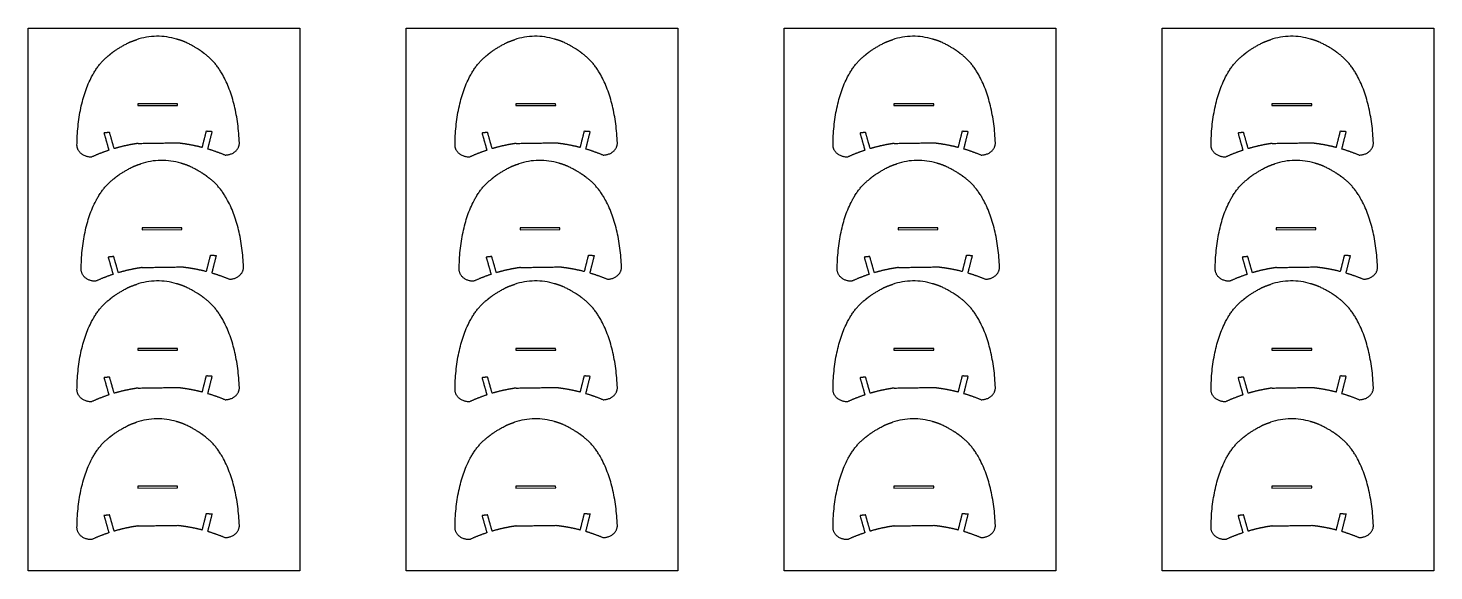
# Model space of a CAD drawing. Header units: metres. Extents: x 1979.8 to 2018, y 1971.1 to 1990.7.
# Drawn here: x 1999.46 to 2007.35, y 1987.33 to 1990.38 of the extents above; entities that cross this region are included whole.
import ezdxf

# ---------------------------------------------------------------- set-up
doc = ezdxf.new("R2010")
doc.units = ezdxf.units.M
doc.layers.add('ΦΥΛΛΑ ΓΙΑ CNC', color=1, linetype='Continuous')
doc.layers.add('ΦΥΛΛΑ ΚΟΝΤΡΑ ΠΛΑΚΕ', color=131, linetype='Continuous')

msp = doc.modelspace()

# ---------------------------------------------------------------- linework, layer by layer
at = {"layer": 'ΦΥΛΛΑ ΓΙΑ CNC'}
for points in [[(2000.1862, 1989.9571), (2000.0747, 1989.9571), (2000.0748, 1989.9469), (2000.2977, 1989.9476), (2000.2976, 1989.9575), (2000.1862, 1989.9575)], [(2002.3077, 1989.9571), (2002.1962, 1989.9571), (2002.1963, 1989.9469), (2002.4192, 1989.9476), (2002.4191, 1989.9575), (2002.3077, 1989.9575)], [(2004.4292, 1989.9571), (2004.3177, 1989.9571), (2004.3177, 1989.9469), (2004.5407, 1989.9476), (2004.5406, 1989.9575), (2004.4292, 1989.9575)], [(2006.5507, 1989.9571), (2006.4392, 1989.9571), (2006.4392, 1989.9469), (2006.6621, 1989.9476), (2006.6621, 1989.9575), (2006.5507, 1989.9575)], [(2000.2096, 1989.2598), (2000.0982, 1989.2598), (2000.0982, 1989.2496), (2000.3211, 1989.2503), (2000.3211, 1989.2601), (2000.2096, 1989.2601)], [(2002.3311, 1989.2598), (2002.2197, 1989.2598), (2002.2197, 1989.2496), (2002.4426, 1989.2503), (2002.4426, 1989.2601), (2002.3311, 1989.2601)], [(2004.4526, 1989.2598), (2004.3412, 1989.2598), (2004.3412, 1989.2496), (2004.5641, 1989.2503), (2004.5641, 1989.2601), (2004.4526, 1989.2601)], [(2006.5741, 1989.2598), (2006.4627, 1989.2598), (2006.4627, 1989.2496), (2006.6856, 1989.2503), (2006.6856, 1989.2601), (2006.5741, 1989.2601)], [(2000.1862, 1988.5826), (2000.0747, 1988.5826), (2000.0748, 1988.5724), (2000.2977, 1988.573), (2000.2976, 1988.5829), (2000.1862, 1988.5829)], [(2002.3077, 1988.5826), (2002.1962, 1988.5826), (2002.1963, 1988.5724), (2002.4192, 1988.573), (2002.4191, 1988.5829), (2002.3077, 1988.5829)], [(2004.4292, 1988.5826), (2004.3177, 1988.5826), (2004.3177, 1988.5724), (2004.5407, 1988.573), (2004.5406, 1988.5829), (2004.4292, 1988.5829)], [(2006.5507, 1988.5826), (2006.4392, 1988.5826), (2006.4392, 1988.5724), (2006.6621, 1988.573), (2006.6621, 1988.5829), (2006.5507, 1988.5829)], [(2000.1862, 1987.8078), (2000.0747, 1987.8078), (2000.0748, 1987.7976), (2000.2977, 1987.7983), (2000.2976, 1987.8082), (2000.1862, 1987.8082)], [(2002.3077, 1987.8078), (2002.1962, 1987.8078), (2002.1963, 1987.7976), (2002.4192, 1987.7983), (2002.4191, 1987.8082), (2002.3077, 1987.8082)], [(2004.4292, 1987.8078), (2004.3177, 1987.8078), (2004.3177, 1987.7976), (2004.5407, 1987.7983), (2004.5406, 1987.8082), (2004.4292, 1987.8082)], [(2006.5507, 1987.8078), (2006.4392, 1987.8078), (2006.4392, 1987.7976), (2006.6621, 1987.7983), (2006.6621, 1987.8082), (2006.5507, 1987.8082)]]:
    msp.add_lwpolyline(points, dxfattribs=at)
at = {"layer": 'ΦΥΛΛΑ ΓΙΑ CNC', "lineweight": -3}
for points, weights, knots in [([(1999.7327, 1989.7233), (1999.7364, 1990.0868), (1999.9051, 1990.224), (1999.9161, 1990.2329), (1999.9271, 1990.2419), (1999.9559, 1990.2653), (2000.0182, 1990.2984)], [1, 0.888324260259, 1, 1, 1, 0.970376548073, 0.948940508878], [3.3219173, 3.3219173, 3.3219173, 3.7990306, 3.7990306, 3.8560209, 3.8560209, 3.9482049, 3.9482049, 3.9482049]), ([(2000.644, 1989.7373), (2000.6292, 1990.1005), (2000.4564, 1990.2324), (2000.4451, 1990.241), (2000.4338, 1990.2496), (2000.4044, 1990.2721), (2000.341, 1990.3033)], [1, 0.888324260259, 1, 1, 1, 0.970376548073, 0.948940508878], [3.3219173, 3.3219173, 3.3219173, 3.7990306, 3.7990306, 3.8560209, 3.8560209, 3.9482049, 3.9482049, 3.9482049]), ([(2001.8542, 1989.7233), (2001.8579, 1990.0868), (2002.0266, 1990.224), (2002.0376, 1990.2329), (2002.0486, 1990.2419), (2002.0774, 1990.2653), (2002.1397, 1990.2984)], [1, 0.888324260259, 1, 1, 1, 0.970376548073, 0.948940508878], [3.3219173, 3.3219173, 3.3219173, 3.7990306, 3.7990306, 3.8560209, 3.8560209, 3.9482049, 3.9482049, 3.9482049]), ([(2002.7655, 1989.7373), (2002.7507, 1990.1005), (2002.5779, 1990.2324), (2002.5666, 1990.241), (2002.5553, 1990.2496), (2002.5259, 1990.2721), (2002.4625, 1990.3033)], [1, 0.888324260259, 1, 1, 1, 0.970376548073, 0.948940508878], [3.3219173, 3.3219173, 3.3219173, 3.7990306, 3.7990306, 3.8560209, 3.8560209, 3.9482049, 3.9482049, 3.9482049]), ([(2003.9757, 1989.7233), (2003.9793, 1990.0868), (2004.148, 1990.224), (2004.1591, 1990.2329), (2004.1701, 1990.2419), (2004.1989, 1990.2653), (2004.2612, 1990.2984)], [1, 0.888324260259, 1, 1, 1, 0.970376548073, 0.948940508878], [3.3219173, 3.3219173, 3.3219173, 3.7990306, 3.7990306, 3.8560209, 3.8560209, 3.9482049, 3.9482049, 3.9482049]), ([(2004.887, 1989.7373), (2004.8722, 1990.1005), (2004.6994, 1990.2324), (2004.6881, 1990.241), (2004.6768, 1990.2496), (2004.6474, 1990.2721), (2004.584, 1990.3033)], [1, 0.888324260259, 1, 1, 1, 0.970376548073, 0.948940508878], [3.3219173, 3.3219173, 3.3219173, 3.7990306, 3.7990306, 3.8560209, 3.8560209, 3.9482049, 3.9482049, 3.9482049]), ([(2006.0972, 1989.7233), (2006.1008, 1990.0868), (2006.2695, 1990.224), (2006.2806, 1990.2329), (2006.2916, 1990.2419), (2006.3203, 1990.2653), (2006.3827, 1990.2984)], [1, 0.888324260259, 1, 1, 1, 0.970376548073, 0.948940508878], [3.3219173, 3.3219173, 3.3219173, 3.7990306, 3.7990306, 3.8560209, 3.8560209, 3.9482049, 3.9482049, 3.9482049]), ([(2007.0085, 1989.7373), (2006.9937, 1990.1005), (2006.8209, 1990.2324), (2006.8096, 1990.241), (2006.7983, 1990.2496), (2006.7689, 1990.2721), (2006.7055, 1990.3033)], [1, 0.888324260259, 1, 1, 1, 0.970376548073, 0.948940508878], [3.3219173, 3.3219173, 3.3219173, 3.7990306, 3.7990306, 3.8560209, 3.8560209, 3.9482049, 3.9482049, 3.9482049]), ([(2000.0759, 1989.7344), (2000.0514, 1989.7309), (2000.0271, 1989.7261), (1999.9838, 1989.7176), (1999.9414, 1989.7051)], [1, 0.999659318534, 1, 0.997248724701, 0.99666160826], [2.7549118, 2.7549118, 2.7549118, 2.8346643, 2.8346643, 2.9768778, 2.9768778, 2.9768778]), ([(2000.3006, 1989.7378), (2000.3252, 1989.735), (2000.3496, 1989.731), (2000.3932, 1989.7238), (2000.4359, 1989.7126)], [1, 0.999659318534, 1, 0.997248724701, 0.99666160826], [2.7549118, 2.7549118, 2.7549118, 2.8346643, 2.8346643, 2.9768778, 2.9768778, 2.9768778]), ([(2002.1974, 1989.7344), (2002.1729, 1989.7309), (2002.1486, 1989.7261), (2002.1053, 1989.7176), (2002.0629, 1989.7051)], [1, 0.999659318534, 1, 0.997248724701, 0.99666160826], [2.7549118, 2.7549118, 2.7549118, 2.8346643, 2.8346643, 2.9768778, 2.9768778, 2.9768778]), ([(2002.4221, 1989.7378), (2002.4467, 1989.735), (2002.4711, 1989.731), (2002.5147, 1989.7238), (2002.5574, 1989.7126)], [1, 0.999659318534, 1, 0.997248724701, 0.99666160826], [2.7549118, 2.7549118, 2.7549118, 2.8346643, 2.8346643, 2.9768778, 2.9768778, 2.9768778]), ([(2004.3189, 1989.7344), (2004.2944, 1989.7309), (2004.2701, 1989.7261), (2004.2267, 1989.7176), (2004.1844, 1989.7051)], [1, 0.999659318534, 1, 0.997248724701, 0.99666160826], [2.7549118, 2.7549118, 2.7549118, 2.8346643, 2.8346643, 2.9768778, 2.9768778, 2.9768778]), ([(2004.5436, 1989.7378), (2004.5682, 1989.735), (2004.5926, 1989.731), (2004.6362, 1989.7238), (2004.6789, 1989.7126)], [1, 0.999659318534, 1, 0.997248724701, 0.99666160826], [2.7549118, 2.7549118, 2.7549118, 2.8346643, 2.8346643, 2.9768778, 2.9768778, 2.9768778]), ([(2006.4404, 1989.7344), (2006.4159, 1989.7309), (2006.3916, 1989.7261), (2006.3482, 1989.7176), (2006.3059, 1989.7051)], [1, 0.999659318534, 1, 0.997248724701, 0.99666160826], [2.7549118, 2.7549118, 2.7549118, 2.8346643, 2.8346643, 2.9768778, 2.9768778, 2.9768778]), ([(2006.6651, 1989.7378), (2006.6897, 1989.735), (2006.7141, 1989.731), (2006.7577, 1989.7238), (2006.8004, 1989.7126)], [1, 0.999659318534, 1, 0.997248724701, 0.99666160826], [2.7549118, 2.7549118, 2.7549118, 2.8346643, 2.8346643, 2.9768778, 2.9768778, 2.9768778]), ([(1999.7562, 1989.026), (1999.7598, 1989.3895), (1999.9285, 1989.5266), (1999.9395, 1989.5356), (1999.9506, 1989.5446), (1999.9793, 1989.5679), (2000.0417, 1989.601)], [1, 0.888324260259, 1, 1, 1, 0.970376548073, 0.948940508878], [3.3219173, 3.3219173, 3.3219173, 3.7990306, 3.7990306, 3.8560209, 3.8560209, 3.9482049, 3.9482049, 3.9482049]), ([(2000.6674, 1989.0399), (2000.6527, 1989.4031), (2000.4799, 1989.5351), (2000.4686, 1989.5437), (2000.4573, 1989.5523), (2000.4278, 1989.5748), (2000.3645, 1989.606)], [1, 0.888324260259, 1, 1, 1, 0.970376548073, 0.948940508878], [3.3219173, 3.3219173, 3.3219173, 3.7990306, 3.7990306, 3.8560209, 3.8560209, 3.9482049, 3.9482049, 3.9482049]), ([(2001.8776, 1989.026), (2001.8813, 1989.3895), (2002.05, 1989.5266), (2002.061, 1989.5356), (2002.0721, 1989.5446), (2002.1008, 1989.5679), (2002.1632, 1989.601)], [1, 0.888324260259, 1, 1, 1, 0.970376548073, 0.948940508878], [3.3219173, 3.3219173, 3.3219173, 3.7990306, 3.7990306, 3.8560209, 3.8560209, 3.9482049, 3.9482049, 3.9482049]), ([(2002.7889, 1989.0399), (2002.7742, 1989.4031), (2002.6014, 1989.5351), (2002.5901, 1989.5437), (2002.5788, 1989.5523), (2002.5493, 1989.5748), (2002.486, 1989.606)], [1, 0.888324260259, 1, 1, 1, 0.970376548073, 0.948940508878], [3.3219173, 3.3219173, 3.3219173, 3.7990306, 3.7990306, 3.8560209, 3.8560209, 3.9482049, 3.9482049, 3.9482049]), ([(2003.9991, 1989.026), (2004.0028, 1989.3895), (2004.1715, 1989.5266), (2004.1825, 1989.5356), (2004.1935, 1989.5446), (2004.2223, 1989.5679), (2004.2847, 1989.601)], [1, 0.888324260259, 1, 1, 1, 0.970376548073, 0.948940508878], [3.3219173, 3.3219173, 3.3219173, 3.7990306, 3.7990306, 3.8560209, 3.8560209, 3.9482049, 3.9482049, 3.9482049]), ([(2004.9104, 1989.0399), (2004.8957, 1989.4031), (2004.7229, 1989.5351), (2004.7116, 1989.5437), (2004.7003, 1989.5523), (2004.6708, 1989.5748), (2004.6075, 1989.606)], [1, 0.888324260259, 1, 1, 1, 0.970376548073, 0.948940508878], [3.3219173, 3.3219173, 3.3219173, 3.7990306, 3.7990306, 3.8560209, 3.8560209, 3.9482049, 3.9482049, 3.9482049]), ([(2006.1206, 1989.026), (2006.1243, 1989.3895), (2006.293, 1989.5266), (2006.304, 1989.5356), (2006.315, 1989.5446), (2006.3438, 1989.5679), (2006.4062, 1989.601)], [1, 0.888324260259, 1, 1, 1, 0.970376548073, 0.948940508878], [3.3219173, 3.3219173, 3.3219173, 3.7990306, 3.7990306, 3.8560209, 3.8560209, 3.9482049, 3.9482049, 3.9482049]), ([(2007.0319, 1989.0399), (2007.0172, 1989.4031), (2006.8443, 1989.5351), (2006.833, 1989.5437), (2006.8218, 1989.5523), (2006.7923, 1989.5748), (2006.729, 1989.606)], [1, 0.888324260259, 1, 1, 1, 0.970376548073, 0.948940508878], [3.3219173, 3.3219173, 3.3219173, 3.7990306, 3.7990306, 3.8560209, 3.8560209, 3.9482049, 3.9482049, 3.9482049]), ([(2000.0994, 1989.037), (2000.0749, 1989.0335), (2000.0506, 1989.0288), (2000.0072, 1989.0203), (1999.9648, 1989.0078)], [1, 0.999659318534, 1, 0.997248724701, 0.99666160826], [2.7549118, 2.7549118, 2.7549118, 2.8346643, 2.8346643, 2.9768778, 2.9768778, 2.9768778]), ([(2000.324, 1989.0405), (2000.3486, 1989.0377), (2000.3731, 1989.0337), (2000.4167, 1989.0265), (2000.4594, 1989.0153)], [1, 0.999659318534, 1, 0.997248724701, 0.99666160826], [2.7549118, 2.7549118, 2.7549118, 2.8346643, 2.8346643, 2.9768778, 2.9768778, 2.9768778]), ([(2002.2209, 1989.037), (2002.1963, 1989.0335), (2002.172, 1989.0288), (2002.1287, 1989.0203), (2002.0863, 1989.0078)], [1, 0.999659318534, 1, 0.997248724701, 0.99666160826], [2.7549118, 2.7549118, 2.7549118, 2.8346643, 2.8346643, 2.9768778, 2.9768778, 2.9768778]), ([(2002.4455, 1989.0405), (2002.4701, 1989.0377), (2002.4946, 1989.0337), (2002.5382, 1989.0265), (2002.5809, 1989.0153)], [1, 0.999659318534, 1, 0.997248724701, 0.99666160826], [2.7549118, 2.7549118, 2.7549118, 2.8346643, 2.8346643, 2.9768778, 2.9768778, 2.9768778]), ([(2004.3424, 1989.037), (2004.3178, 1989.0335), (2004.2935, 1989.0288), (2004.2502, 1989.0203), (2004.2078, 1989.0078)], [1, 0.999659318534, 1, 0.997248724701, 0.99666160826], [2.7549118, 2.7549118, 2.7549118, 2.8346643, 2.8346643, 2.9768778, 2.9768778, 2.9768778]), ([(2004.567, 1989.0405), (2004.5916, 1989.0377), (2004.6161, 1989.0337), (2004.6596, 1989.0265), (2004.7024, 1989.0153)], [1, 0.999659318534, 1, 0.997248724701, 0.99666160826], [2.7549118, 2.7549118, 2.7549118, 2.8346643, 2.8346643, 2.9768778, 2.9768778, 2.9768778]), ([(2006.4639, 1989.037), (2006.4393, 1989.0335), (2006.415, 1989.0288), (2006.3717, 1989.0203), (2006.3293, 1989.0078)], [1, 0.999659318534, 1, 0.997248724701, 0.99666160826], [2.7549118, 2.7549118, 2.7549118, 2.8346643, 2.8346643, 2.9768778, 2.9768778, 2.9768778]), ([(2006.6885, 1989.0405), (2006.7131, 1989.0377), (2006.7376, 1989.0337), (2006.7811, 1989.0265), (2006.8239, 1989.0153)], [1, 0.999659318534, 1, 0.997248724701, 0.99666160826], [2.7549118, 2.7549118, 2.7549118, 2.8346643, 2.8346643, 2.9768778, 2.9768778, 2.9768778]), ([(1999.7327, 1988.3488), (1999.7364, 1988.7123), (1999.9051, 1988.8494), (1999.9161, 1988.8584), (1999.9271, 1988.8673), (1999.9559, 1988.8907), (2000.0182, 1988.9238)], [1, 0.888324260259, 1, 1, 1, 0.970376548073, 0.948940508878], [3.3219173, 3.3219173, 3.3219173, 3.7990306, 3.7990306, 3.8560209, 3.8560209, 3.9482049, 3.9482049, 3.9482049]), ([(2000.644, 1988.3627), (2000.6292, 1988.7259), (2000.4564, 1988.8578), (2000.4451, 1988.8664), (2000.4338, 1988.8751), (2000.4044, 1988.8976), (2000.341, 1988.9287)], [1, 0.888324260259, 1, 1, 1, 0.970376548073, 0.948940508878], [3.3219173, 3.3219173, 3.3219173, 3.7990306, 3.7990306, 3.8560209, 3.8560209, 3.9482049, 3.9482049, 3.9482049]), ([(2001.8542, 1988.3488), (2001.8579, 1988.7123), (2002.0266, 1988.8494), (2002.0376, 1988.8584), (2002.0486, 1988.8673), (2002.0774, 1988.8907), (2002.1397, 1988.9238)], [1, 0.888324260259, 1, 1, 1, 0.970376548073, 0.948940508878], [3.3219173, 3.3219173, 3.3219173, 3.7990306, 3.7990306, 3.8560209, 3.8560209, 3.9482049, 3.9482049, 3.9482049]), ([(2002.7655, 1988.3627), (2002.7507, 1988.7259), (2002.5779, 1988.8578), (2002.5666, 1988.8664), (2002.5553, 1988.8751), (2002.5259, 1988.8976), (2002.4625, 1988.9287)], [1, 0.888324260259, 1, 1, 1, 0.970376548073, 0.948940508878], [3.3219173, 3.3219173, 3.3219173, 3.7990306, 3.7990306, 3.8560209, 3.8560209, 3.9482049, 3.9482049, 3.9482049]), ([(2003.9757, 1988.3488), (2003.9793, 1988.7123), (2004.148, 1988.8494), (2004.1591, 1988.8584), (2004.1701, 1988.8673), (2004.1989, 1988.8907), (2004.2612, 1988.9238)], [1, 0.888324260259, 1, 1, 1, 0.970376548073, 0.948940508878], [3.3219173, 3.3219173, 3.3219173, 3.7990306, 3.7990306, 3.8560209, 3.8560209, 3.9482049, 3.9482049, 3.9482049]), ([(2004.887, 1988.3627), (2004.8722, 1988.7259), (2004.6994, 1988.8578), (2004.6881, 1988.8664), (2004.6768, 1988.8751), (2004.6474, 1988.8976), (2004.584, 1988.9287)], [1, 0.888324260259, 1, 1, 1, 0.970376548073, 0.948940508878], [3.3219173, 3.3219173, 3.3219173, 3.7990306, 3.7990306, 3.8560209, 3.8560209, 3.9482049, 3.9482049, 3.9482049]), ([(2006.0972, 1988.3488), (2006.1008, 1988.7123), (2006.2695, 1988.8494), (2006.2806, 1988.8584), (2006.2916, 1988.8673), (2006.3203, 1988.8907), (2006.3827, 1988.9238)], [1, 0.888324260259, 1, 1, 1, 0.970376548073, 0.948940508878], [3.3219173, 3.3219173, 3.3219173, 3.7990306, 3.7990306, 3.8560209, 3.8560209, 3.9482049, 3.9482049, 3.9482049]), ([(2007.0085, 1988.3627), (2006.9937, 1988.7259), (2006.8209, 1988.8578), (2006.8096, 1988.8664), (2006.7983, 1988.8751), (2006.7689, 1988.8976), (2006.7055, 1988.9287)], [1, 0.888324260259, 1, 1, 1, 0.970376548073, 0.948940508878], [3.3219173, 3.3219173, 3.3219173, 3.7990306, 3.7990306, 3.8560209, 3.8560209, 3.9482049, 3.9482049, 3.9482049]), ([(2000.0759, 1988.3598), (2000.0514, 1988.3563), (2000.0271, 1988.3515), (1999.9838, 1988.343), (1999.9414, 1988.3305)], [1, 0.999659318534, 1, 0.997248724701, 0.99666160826], [2.7549118, 2.7549118, 2.7549118, 2.8346643, 2.8346643, 2.9768778, 2.9768778, 2.9768778]), ([(2000.3006, 1988.3632), (2000.3252, 1988.3605), (2000.3496, 1988.3565), (2000.3932, 1988.3493), (2000.4359, 1988.3381)], [1, 0.999659318534, 1, 0.997248724701, 0.99666160826], [2.7549118, 2.7549118, 2.7549118, 2.8346643, 2.8346643, 2.9768778, 2.9768778, 2.9768778]), ([(2002.1974, 1988.3598), (2002.1729, 1988.3563), (2002.1486, 1988.3515), (2002.1053, 1988.343), (2002.0629, 1988.3305)], [1, 0.999659318534, 1, 0.997248724701, 0.99666160826], [2.7549118, 2.7549118, 2.7549118, 2.8346643, 2.8346643, 2.9768778, 2.9768778, 2.9768778]), ([(2002.4221, 1988.3632), (2002.4467, 1988.3605), (2002.4711, 1988.3565), (2002.5147, 1988.3493), (2002.5574, 1988.3381)], [1, 0.999659318534, 1, 0.997248724701, 0.99666160826], [2.7549118, 2.7549118, 2.7549118, 2.8346643, 2.8346643, 2.9768778, 2.9768778, 2.9768778]), ([(2004.3189, 1988.3598), (2004.2944, 1988.3563), (2004.2701, 1988.3515), (2004.2267, 1988.343), (2004.1844, 1988.3305)], [1, 0.999659318534, 1, 0.997248724701, 0.99666160826], [2.7549118, 2.7549118, 2.7549118, 2.8346643, 2.8346643, 2.9768778, 2.9768778, 2.9768778]), ([(2004.5436, 1988.3632), (2004.5682, 1988.3605), (2004.5926, 1988.3565), (2004.6362, 1988.3493), (2004.6789, 1988.3381)], [1, 0.999659318534, 1, 0.997248724701, 0.99666160826], [2.7549118, 2.7549118, 2.7549118, 2.8346643, 2.8346643, 2.9768778, 2.9768778, 2.9768778]), ([(2006.4404, 1988.3598), (2006.4159, 1988.3563), (2006.3916, 1988.3515), (2006.3482, 1988.343), (2006.3059, 1988.3305)], [1, 0.999659318534, 1, 0.997248724701, 0.99666160826], [2.7549118, 2.7549118, 2.7549118, 2.8346643, 2.8346643, 2.9768778, 2.9768778, 2.9768778]), ([(2006.6651, 1988.3632), (2006.6897, 1988.3605), (2006.7141, 1988.3565), (2006.7577, 1988.3493), (2006.8004, 1988.3381)], [1, 0.999659318534, 1, 0.997248724701, 0.99666160826], [2.7549118, 2.7549118, 2.7549118, 2.8346643, 2.8346643, 2.9768778, 2.9768778, 2.9768778]), ([(1999.7327, 1987.574), (1999.7364, 1987.9375), (1999.9051, 1988.0747), (1999.9161, 1988.0836), (1999.9271, 1988.0926), (1999.9559, 1988.116), (2000.0182, 1988.1491)], [1, 0.888324260259, 1, 1, 1, 0.970376548073, 0.948940508878], [3.3219173, 3.3219173, 3.3219173, 3.7990306, 3.7990306, 3.8560209, 3.8560209, 3.9482049, 3.9482049, 3.9482049]), ([(2000.644, 1987.588), (2000.6292, 1987.9512), (2000.4564, 1988.0831), (2000.4451, 1988.0917), (2000.4338, 1988.1003), (2000.4044, 1988.1228), (2000.341, 1988.154)], [1, 0.888324260259, 1, 1, 1, 0.970376548073, 0.948940508878], [3.3219173, 3.3219173, 3.3219173, 3.7990306, 3.7990306, 3.8560209, 3.8560209, 3.9482049, 3.9482049, 3.9482049]), ([(2001.8542, 1987.574), (2001.8579, 1987.9375), (2002.0266, 1988.0747), (2002.0376, 1988.0836), (2002.0486, 1988.0926), (2002.0774, 1988.116), (2002.1397, 1988.1491)], [1, 0.888324260259, 1, 1, 1, 0.970376548073, 0.948940508878], [3.3219173, 3.3219173, 3.3219173, 3.7990306, 3.7990306, 3.8560209, 3.8560209, 3.9482049, 3.9482049, 3.9482049]), ([(2002.7655, 1987.588), (2002.7507, 1987.9512), (2002.5779, 1988.0831), (2002.5666, 1988.0917), (2002.5553, 1988.1003), (2002.5259, 1988.1228), (2002.4625, 1988.154)], [1, 0.888324260259, 1, 1, 1, 0.970376548073, 0.948940508878], [3.3219173, 3.3219173, 3.3219173, 3.7990306, 3.7990306, 3.8560209, 3.8560209, 3.9482049, 3.9482049, 3.9482049]), ([(2003.9757, 1987.574), (2003.9793, 1987.9375), (2004.148, 1988.0747), (2004.1591, 1988.0836), (2004.1701, 1988.0926), (2004.1989, 1988.116), (2004.2612, 1988.1491)], [1, 0.888324260259, 1, 1, 1, 0.970376548073, 0.948940508878], [3.3219173, 3.3219173, 3.3219173, 3.7990306, 3.7990306, 3.8560209, 3.8560209, 3.9482049, 3.9482049, 3.9482049]), ([(2004.887, 1987.588), (2004.8722, 1987.9512), (2004.6994, 1988.0831), (2004.6881, 1988.0917), (2004.6768, 1988.1003), (2004.6474, 1988.1228), (2004.584, 1988.154)], [1, 0.888324260259, 1, 1, 1, 0.970376548073, 0.948940508878], [3.3219173, 3.3219173, 3.3219173, 3.7990306, 3.7990306, 3.8560209, 3.8560209, 3.9482049, 3.9482049, 3.9482049]), ([(2006.0972, 1987.574), (2006.1008, 1987.9375), (2006.2695, 1988.0747), (2006.2806, 1988.0836), (2006.2916, 1988.0926), (2006.3203, 1988.116), (2006.3827, 1988.1491)], [1, 0.888324260259, 1, 1, 1, 0.970376548073, 0.948940508878], [3.3219173, 3.3219173, 3.3219173, 3.7990306, 3.7990306, 3.8560209, 3.8560209, 3.9482049, 3.9482049, 3.9482049]), ([(2007.0085, 1987.588), (2006.9937, 1987.9512), (2006.8209, 1988.0831), (2006.8096, 1988.0917), (2006.7983, 1988.1003), (2006.7689, 1988.1228), (2006.7055, 1988.154)], [1, 0.888324260259, 1, 1, 1, 0.970376548073, 0.948940508878], [3.3219173, 3.3219173, 3.3219173, 3.7990306, 3.7990306, 3.8560209, 3.8560209, 3.9482049, 3.9482049, 3.9482049]), ([(2000.0759, 1987.5851), (2000.0514, 1987.5816), (2000.0271, 1987.5768), (1999.9838, 1987.5683), (1999.9414, 1987.5558)], [1, 0.999659318534, 1, 0.997248724701, 0.99666160826], [2.7549118, 2.7549118, 2.7549118, 2.8346643, 2.8346643, 2.9768778, 2.9768778, 2.9768778]), ([(2000.3006, 1987.5885), (2000.3252, 1987.5857), (2000.3496, 1987.5817), (2000.3932, 1987.5745), (2000.4359, 1987.5633)], [1, 0.999659318534, 1, 0.997248724701, 0.99666160826], [2.7549118, 2.7549118, 2.7549118, 2.8346643, 2.8346643, 2.9768778, 2.9768778, 2.9768778]), ([(2002.1974, 1987.5851), (2002.1729, 1987.5816), (2002.1486, 1987.5768), (2002.1053, 1987.5683), (2002.0629, 1987.5558)], [1, 0.999659318534, 1, 0.997248724701, 0.99666160826], [2.7549118, 2.7549118, 2.7549118, 2.8346643, 2.8346643, 2.9768778, 2.9768778, 2.9768778]), ([(2002.4221, 1987.5885), (2002.4467, 1987.5857), (2002.4711, 1987.5817), (2002.5147, 1987.5745), (2002.5574, 1987.5633)], [1, 0.999659318534, 1, 0.997248724701, 0.99666160826], [2.7549118, 2.7549118, 2.7549118, 2.8346643, 2.8346643, 2.9768778, 2.9768778, 2.9768778]), ([(2004.3189, 1987.5851), (2004.2944, 1987.5816), (2004.2701, 1987.5768), (2004.2267, 1987.5683), (2004.1844, 1987.5558)], [1, 0.999659318534, 1, 0.997248724701, 0.99666160826], [2.7549118, 2.7549118, 2.7549118, 2.8346643, 2.8346643, 2.9768778, 2.9768778, 2.9768778]), ([(2004.5436, 1987.5885), (2004.5682, 1987.5857), (2004.5926, 1987.5817), (2004.6362, 1987.5745), (2004.6789, 1987.5633)], [1, 0.999659318534, 1, 0.997248724701, 0.99666160826], [2.7549118, 2.7549118, 2.7549118, 2.8346643, 2.8346643, 2.9768778, 2.9768778, 2.9768778]), ([(2006.4404, 1987.5851), (2006.4159, 1987.5816), (2006.3916, 1987.5768), (2006.3482, 1987.5683), (2006.3059, 1987.5558)], [1, 0.999659318534, 1, 0.997248724701, 0.99666160826], [2.7549118, 2.7549118, 2.7549118, 2.8346643, 2.8346643, 2.9768778, 2.9768778, 2.9768778]), ([(2006.6651, 1987.5885), (2006.6897, 1987.5857), (2006.7141, 1987.5817), (2006.7577, 1987.5745), (2006.8004, 1987.5633)], [1, 0.999659318534, 1, 0.997248724701, 0.99666160826], [2.7549118, 2.7549118, 2.7549118, 2.8346643, 2.8346643, 2.9768778, 2.9768778, 2.9768778])]:
    msp.add_rational_spline(points, weights, degree=2, knots=knots, dxfattribs=at)
for points, weights in [([(2000.0182, 1990.2984), (2000.042, 1990.3092), (2000.0669, 1990.317)], [0.931709150307, 0.919797461204, 0.911534052656]), ([(2000.341, 1990.3033), (2000.317, 1990.3134), (2000.2918, 1990.3204)], [0.931709150307, 0.919797461204, 0.911534052656]), ([(2002.1397, 1990.2984), (2002.1635, 1990.3092), (2002.1884, 1990.317)], [0.931709150307, 0.919797461204, 0.911534052656]), ([(2002.4625, 1990.3033), (2002.4385, 1990.3134), (2002.4133, 1990.3204)], [0.931709150307, 0.919797461204, 0.911534052656]), ([(2004.2612, 1990.2984), (2004.285, 1990.3092), (2004.3099, 1990.317)], [0.931709150307, 0.919797461204, 0.911534052656]), ([(2004.584, 1990.3033), (2004.5599, 1990.3134), (2004.5348, 1990.3204)], [0.931709150307, 0.919797461204, 0.911534052656]), ([(2006.3827, 1990.2984), (2006.4065, 1990.3092), (2006.4314, 1990.317)], [0.931709150307, 0.919797461204, 0.911534052656]), ([(2006.7055, 1990.3033), (2006.6814, 1990.3134), (2006.6563, 1990.3204)], [0.931709150307, 0.919797461204, 0.911534052656]), ([(2000.0759, 1989.7344), (2000.189, 1989.7361), (2000.3006, 1989.7378)], [0.999923417659, 0.942555254016, 1]), ([(2000.5648, 1989.6688), (2000.645, 1989.67), (2000.644, 1989.7373)], [1, 0.707106781187, 1]), ([(2002.1974, 1989.7344), (2002.3105, 1989.7361), (2002.4221, 1989.7378)], [0.999923417659, 0.942555254016, 1]), ([(2002.6863, 1989.6688), (2002.7665, 1989.67), (2002.7655, 1989.7373)], [1, 0.707106781187, 1]), ([(2004.3189, 1989.7344), (2004.432, 1989.7361), (2004.5436, 1989.7378)], [0.999923417659, 0.942555254016, 1]), ([(2004.8078, 1989.6688), (2004.888, 1989.67), (2004.887, 1989.7373)], [1, 0.707106781187, 1]), ([(2006.4404, 1989.7344), (2006.5535, 1989.7361), (2006.6651, 1989.7378)], [0.999923417659, 0.942555254016, 1]), ([(2006.9293, 1989.6688), (2007.0095, 1989.67), (2007.0085, 1989.7373)], [1, 0.707106781187, 1]), ([(1999.8139, 1989.6573), (1999.7338, 1989.6561), (1999.7327, 1989.7233)], [1, 0.707106781187, 1]), ([(1999.9117, 1989.6958), (1999.8618, 1989.6793), (1999.8139, 1989.6573)], [0.99651626955, 0.996723144745, 1]), ([(2000.4659, 1989.7043), (2000.5163, 1989.6893), (2000.5648, 1989.6688)], [0.99651626955, 0.996723144745, 1]), ([(2001.9354, 1989.6573), (2001.8552, 1989.6561), (2001.8542, 1989.7233)], [1, 0.707106781187, 1]), ([(2002.0332, 1989.6958), (2001.9833, 1989.6793), (2001.9354, 1989.6573)], [0.99651626955, 0.996723144745, 1]), ([(2002.5874, 1989.7043), (2002.6378, 1989.6893), (2002.6863, 1989.6688)], [0.99651626955, 0.996723144745, 1]), ([(2004.0569, 1989.6573), (2003.9767, 1989.6561), (2003.9757, 1989.7233)], [1, 0.707106781187, 1]), ([(2004.1547, 1989.6958), (2004.1048, 1989.6793), (2004.0569, 1989.6573)], [0.99651626955, 0.996723144745, 1]), ([(2004.7089, 1989.7043), (2004.7593, 1989.6893), (2004.8078, 1989.6688)], [0.99651626955, 0.996723144745, 1]), ([(2006.1784, 1989.6573), (2006.0982, 1989.6561), (2006.0972, 1989.7233)], [1, 0.707106781187, 1]), ([(2006.2762, 1989.6958), (2006.2263, 1989.6793), (2006.1784, 1989.6573)], [0.99651626955, 0.996723144745, 1]), ([(2006.8303, 1989.7043), (2006.8808, 1989.6893), (2006.9293, 1989.6688)], [0.99651626955, 0.996723144745, 1]), ([(2000.0417, 1989.601), (2000.0654, 1989.6118), (2000.0903, 1989.6196)], [0.931709150307, 0.919797461204, 0.911534052656]), ([(2000.3645, 1989.606), (2000.3404, 1989.616), (2000.3153, 1989.6231)], [0.931709150307, 0.919797461204, 0.911534052656]), ([(2002.1632, 1989.601), (2002.1869, 1989.6118), (2002.2118, 1989.6196)], [0.931709150307, 0.919797461204, 0.911534052656]), ([(2002.486, 1989.606), (2002.4619, 1989.616), (2002.4368, 1989.6231)], [0.931709150307, 0.919797461204, 0.911534052656]), ([(2004.2847, 1989.601), (2004.3084, 1989.6118), (2004.3333, 1989.6196)], [0.931709150307, 0.919797461204, 0.911534052656]), ([(2004.6075, 1989.606), (2004.5834, 1989.616), (2004.5583, 1989.6231)], [0.931709150307, 0.919797461204, 0.911534052656]), ([(2006.4062, 1989.601), (2006.4299, 1989.6118), (2006.4548, 1989.6196)], [0.931709150307, 0.919797461204, 0.911534052656]), ([(2006.729, 1989.606), (2006.7049, 1989.616), (2006.6798, 1989.6231)], [0.931709150307, 0.919797461204, 0.911534052656]), ([(1999.8374, 1988.96), (1999.7572, 1988.9587), (1999.7562, 1989.026)], [1, 0.707106781187, 1]), ([(2000.0994, 1989.037), (2000.2124, 1989.0388), (2000.324, 1989.0405)], [0.999923417659, 0.942555254016, 1]), ([(2000.5882, 1988.9714), (2000.6684, 1988.9726), (2000.6674, 1989.0399)], [1, 0.707106781187, 1]), ([(2001.9589, 1988.96), (2001.8787, 1988.9587), (2001.8776, 1989.026)], [1, 0.707106781187, 1]), ([(2002.2209, 1989.037), (2002.3339, 1989.0388), (2002.4455, 1989.0405)], [0.999923417659, 0.942555254016, 1]), ([(2002.7097, 1988.9714), (2002.7899, 1988.9726), (2002.7889, 1989.0399)], [1, 0.707106781187, 1]), ([(2004.0804, 1988.96), (2004.0002, 1988.9587), (2003.9991, 1989.026)], [1, 0.707106781187, 1]), ([(2004.3424, 1989.037), (2004.4554, 1989.0388), (2004.567, 1989.0405)], [0.999923417659, 0.942555254016, 1]), ([(2004.8312, 1988.9714), (2004.9114, 1988.9726), (2004.9104, 1989.0399)], [1, 0.707106781187, 1]), ([(2006.2019, 1988.96), (2006.1217, 1988.9587), (2006.1206, 1989.026)], [1, 0.707106781187, 1]), ([(2006.4639, 1989.037), (2006.5769, 1989.0388), (2006.6885, 1989.0405)], [0.999923417659, 0.942555254016, 1]), ([(2006.9527, 1988.9714), (2007.0329, 1988.9726), (2007.0319, 1989.0399)], [1, 0.707106781187, 1]), ([(1999.9352, 1988.9985), (1999.8852, 1988.9819), (1999.8374, 1988.96)], [0.99651626955, 0.996723144745, 1]), ([(2000.0182, 1988.9238), (2000.042, 1988.9346), (2000.0669, 1988.9424)], [0.931709150307, 0.919797461204, 0.911534052656]), ([(2000.341, 1988.9287), (2000.317, 1988.9388), (2000.2918, 1988.9458)], [0.931709150307, 0.919797461204, 0.911534052656]), ([(2000.4893, 1989.0069), (2000.5398, 1988.9919), (2000.5882, 1988.9714)], [0.99651626955, 0.996723144745, 1]), ([(2002.0567, 1988.9985), (2002.0067, 1988.9819), (2001.9589, 1988.96)], [0.99651626955, 0.996723144745, 1]), ([(2002.1397, 1988.9238), (2002.1635, 1988.9346), (2002.1884, 1988.9424)], [0.931709150307, 0.919797461204, 0.911534052656]), ([(2002.4625, 1988.9287), (2002.4385, 1988.9388), (2002.4133, 1988.9458)], [0.931709150307, 0.919797461204, 0.911534052656]), ([(2002.6108, 1989.0069), (2002.6613, 1988.9919), (2002.7097, 1988.9714)], [0.99651626955, 0.996723144745, 1]), ([(2004.1782, 1988.9985), (2004.1282, 1988.9819), (2004.0804, 1988.96)], [0.99651626955, 0.996723144745, 1]), ([(2004.2612, 1988.9238), (2004.285, 1988.9346), (2004.3099, 1988.9424)], [0.931709150307, 0.919797461204, 0.911534052656]), ([(2004.584, 1988.9287), (2004.5599, 1988.9388), (2004.5348, 1988.9458)], [0.931709150307, 0.919797461204, 0.911534052656]), ([(2004.7323, 1989.0069), (2004.7827, 1988.9919), (2004.8312, 1988.9714)], [0.99651626955, 0.996723144745, 1]), ([(2006.2997, 1988.9985), (2006.2497, 1988.9819), (2006.2019, 1988.96)], [0.99651626955, 0.996723144745, 1]), ([(2006.3827, 1988.9238), (2006.4065, 1988.9346), (2006.4314, 1988.9424)], [0.931709150307, 0.919797461204, 0.911534052656]), ([(2006.7055, 1988.9287), (2006.6814, 1988.9388), (2006.6563, 1988.9458)], [0.931709150307, 0.919797461204, 0.911534052656]), ([(2006.8538, 1989.0069), (2006.9042, 1988.9919), (2006.9527, 1988.9714)], [0.99651626955, 0.996723144745, 1]), ([(1999.8139, 1988.2827), (1999.7338, 1988.2815), (1999.7327, 1988.3488)], [1, 0.707106781187, 1]), ([(1999.9117, 1988.3212), (1999.8618, 1988.3047), (1999.8139, 1988.2827)], [0.99651626955, 0.996723144745, 1]), ([(2000.0759, 1988.3598), (2000.189, 1988.3615), (2000.3006, 1988.3632)], [0.999923417659, 0.942555254016, 1]), ([(2000.4659, 1988.3297), (2000.5163, 1988.3147), (2000.5648, 1988.2942)], [0.99651626955, 0.996723144745, 1]), ([(2000.5648, 1988.2942), (2000.645, 1988.2954), (2000.644, 1988.3627)], [1, 0.707106781187, 1]), ([(2001.9354, 1988.2827), (2001.8552, 1988.2815), (2001.8542, 1988.3488)], [1, 0.707106781187, 1]), ([(2002.0332, 1988.3212), (2001.9833, 1988.3047), (2001.9354, 1988.2827)], [0.99651626955, 0.996723144745, 1]), ([(2002.1974, 1988.3598), (2002.3105, 1988.3615), (2002.4221, 1988.3632)], [0.999923417659, 0.942555254016, 1]), ([(2002.5874, 1988.3297), (2002.6378, 1988.3147), (2002.6863, 1988.2942)], [0.99651626955, 0.996723144745, 1]), ([(2002.6863, 1988.2942), (2002.7665, 1988.2954), (2002.7655, 1988.3627)], [1, 0.707106781187, 1]), ([(2004.0569, 1988.2827), (2003.9767, 1988.2815), (2003.9757, 1988.3488)], [1, 0.707106781187, 1]), ([(2004.1547, 1988.3212), (2004.1048, 1988.3047), (2004.0569, 1988.2827)], [0.99651626955, 0.996723144745, 1]), ([(2004.3189, 1988.3598), (2004.432, 1988.3615), (2004.5436, 1988.3632)], [0.999923417659, 0.942555254016, 1]), ([(2004.7089, 1988.3297), (2004.7593, 1988.3147), (2004.8078, 1988.2942)], [0.99651626955, 0.996723144745, 1]), ([(2004.8078, 1988.2942), (2004.888, 1988.2954), (2004.887, 1988.3627)], [1, 0.707106781187, 1]), ([(2006.1784, 1988.2827), (2006.0982, 1988.2815), (2006.0972, 1988.3488)], [1, 0.707106781187, 1]), ([(2006.2762, 1988.3212), (2006.2263, 1988.3047), (2006.1784, 1988.2827)], [0.99651626955, 0.996723144745, 1]), ([(2006.4404, 1988.3598), (2006.5535, 1988.3615), (2006.6651, 1988.3632)], [0.999923417659, 0.942555254016, 1]), ([(2006.8303, 1988.3297), (2006.8808, 1988.3147), (2006.9293, 1988.2942)], [0.99651626955, 0.996723144745, 1]), ([(2006.9293, 1988.2942), (2007.0095, 1988.2954), (2007.0085, 1988.3627)], [1, 0.707106781187, 1]), ([(2000.0182, 1988.1491), (2000.042, 1988.1599), (2000.0669, 1988.1677)], [0.931709150307, 0.919797461204, 0.911534052656]), ([(2000.341, 1988.154), (2000.317, 1988.1641), (2000.2918, 1988.1711)], [0.931709150307, 0.919797461204, 0.911534052656]), ([(2002.1397, 1988.1491), (2002.1635, 1988.1599), (2002.1884, 1988.1677)], [0.931709150307, 0.919797461204, 0.911534052656]), ([(2002.4625, 1988.154), (2002.4385, 1988.1641), (2002.4133, 1988.1711)], [0.931709150307, 0.919797461204, 0.911534052656]), ([(2004.2612, 1988.1491), (2004.285, 1988.1599), (2004.3099, 1988.1677)], [0.931709150307, 0.919797461204, 0.911534052656]), ([(2004.584, 1988.154), (2004.5599, 1988.1641), (2004.5348, 1988.1711)], [0.931709150307, 0.919797461204, 0.911534052656]), ([(2006.3827, 1988.1491), (2006.4065, 1988.1599), (2006.4314, 1988.1677)], [0.931709150307, 0.919797461204, 0.911534052656]), ([(2006.7055, 1988.154), (2006.6814, 1988.1641), (2006.6563, 1988.1711)], [0.931709150307, 0.919797461204, 0.911534052656]), ([(1999.8139, 1987.508), (1999.7338, 1987.5068), (1999.7327, 1987.574)], [1, 0.707106781187, 1]), ([(1999.9117, 1987.5465), (1999.8618, 1987.53), (1999.8139, 1987.508)], [0.99651626955, 0.996723144745, 1]), ([(2000.0759, 1987.5851), (2000.189, 1987.5868), (2000.3006, 1987.5885)], [0.999923417659, 0.942555254016, 1]), ([(2000.4659, 1987.555), (2000.5163, 1987.54), (2000.5648, 1987.5195)], [0.99651626955, 0.996723144745, 1]), ([(2000.5648, 1987.5195), (2000.645, 1987.5207), (2000.644, 1987.588)], [1, 0.707106781187, 1]), ([(2001.9354, 1987.508), (2001.8552, 1987.5068), (2001.8542, 1987.574)], [1, 0.707106781187, 1]), ([(2002.0332, 1987.5465), (2001.9833, 1987.53), (2001.9354, 1987.508)], [0.99651626955, 0.996723144745, 1]), ([(2002.1974, 1987.5851), (2002.3105, 1987.5868), (2002.4221, 1987.5885)], [0.999923417659, 0.942555254016, 1]), ([(2002.5874, 1987.555), (2002.6378, 1987.54), (2002.6863, 1987.5195)], [0.99651626955, 0.996723144745, 1]), ([(2002.6863, 1987.5195), (2002.7665, 1987.5207), (2002.7655, 1987.588)], [1, 0.707106781187, 1]), ([(2004.0569, 1987.508), (2003.9767, 1987.5068), (2003.9757, 1987.574)], [1, 0.707106781187, 1]), ([(2004.1547, 1987.5465), (2004.1048, 1987.53), (2004.0569, 1987.508)], [0.99651626955, 0.996723144745, 1]), ([(2004.3189, 1987.5851), (2004.432, 1987.5868), (2004.5436, 1987.5885)], [0.999923417659, 0.942555254016, 1]), ([(2004.7089, 1987.555), (2004.7593, 1987.54), (2004.8078, 1987.5195)], [0.99651626955, 0.996723144745, 1]), ([(2004.8078, 1987.5195), (2004.888, 1987.5207), (2004.887, 1987.588)], [1, 0.707106781187, 1]), ([(2006.1784, 1987.508), (2006.0982, 1987.5068), (2006.0972, 1987.574)], [1, 0.707106781187, 1]), ([(2006.2762, 1987.5465), (2006.2263, 1987.53), (2006.1784, 1987.508)], [0.99651626955, 0.996723144745, 1]), ([(2006.4404, 1987.5851), (2006.5535, 1987.5868), (2006.6651, 1987.5885)], [0.999923417659, 0.942555254016, 1]), ([(2006.8303, 1987.555), (2006.8808, 1987.54), (2006.9293, 1987.5195)], [0.99651626955, 0.996723144745, 1]), ([(2006.9293, 1987.5195), (2007.0095, 1987.5207), (2007.0085, 1987.588)], [1, 0.707106781187, 1])]:
    msp.add_rational_spline(points, weights, degree=2, dxfattribs=at)
for points in [[(2000.2917, 1990.3204), (2000.2563, 1990.3314), (2000.2179, 1990.3366), (2000.1409, 1990.3354), (2000.1024, 1990.3291), (2000.0669, 1990.317)], [(2002.4132, 1990.3204), (2002.3778, 1990.3314), (2002.3394, 1990.3366), (2002.2624, 1990.3354), (2002.2239, 1990.3291), (2002.1884, 1990.317)], [(2004.5347, 1990.3204), (2004.4993, 1990.3314), (2004.4609, 1990.3366), (2004.3839, 1990.3354), (2004.3454, 1990.3291), (2004.3099, 1990.317)], [(2006.6562, 1990.3204), (2006.6208, 1990.3314), (2006.5824, 1990.3366), (2006.5054, 1990.3354), (2006.4669, 1990.3291), (2006.4314, 1990.317)], [(2000.3151, 1989.6231), (2000.2798, 1989.6341), (2000.2413, 1989.6393), (2000.1643, 1989.6381), (2000.1258, 1989.6317), (2000.0903, 1989.6196)], [(2002.4366, 1989.6231), (2002.4013, 1989.6341), (2002.3628, 1989.6393), (2002.2858, 1989.6381), (2002.2473, 1989.6317), (2002.2118, 1989.6196)], [(2004.5581, 1989.6231), (2004.5227, 1989.6341), (2004.4843, 1989.6393), (2004.4073, 1989.6381), (2004.3688, 1989.6317), (2004.3333, 1989.6196)], [(2006.6796, 1989.6231), (2006.6442, 1989.6341), (2006.6058, 1989.6393), (2006.5288, 1989.6381), (2006.4903, 1989.6317), (2006.4548, 1989.6196)], [(2000.2917, 1988.9458), (2000.2563, 1988.9568), (2000.2179, 1988.962), (2000.1409, 1988.9609), (2000.1024, 1988.9545), (2000.0669, 1988.9424)], [(2002.4132, 1988.9458), (2002.3778, 1988.9568), (2002.3394, 1988.962), (2002.2624, 1988.9609), (2002.2239, 1988.9545), (2002.1884, 1988.9424)], [(2004.5347, 1988.9458), (2004.4993, 1988.9568), (2004.4609, 1988.962), (2004.3839, 1988.9609), (2004.3454, 1988.9545), (2004.3099, 1988.9424)], [(2006.6562, 1988.9458), (2006.6208, 1988.9568), (2006.5824, 1988.962), (2006.5054, 1988.9609), (2006.4669, 1988.9545), (2006.4314, 1988.9424)], [(2000.2917, 1988.1711), (2000.2563, 1988.1821), (2000.2179, 1988.1873), (2000.1409, 1988.1861), (2000.1024, 1988.1798), (2000.0669, 1988.1677)], [(2002.4132, 1988.1711), (2002.3778, 1988.1821), (2002.3394, 1988.1873), (2002.2624, 1988.1861), (2002.2239, 1988.1798), (2002.1884, 1988.1677)], [(2004.5347, 1988.1711), (2004.4993, 1988.1821), (2004.4609, 1988.1873), (2004.3839, 1988.1861), (2004.3454, 1988.1798), (2004.3099, 1988.1677)], [(2006.6562, 1988.1711), (2006.6208, 1988.1821), (2006.5824, 1988.1873), (2006.5054, 1988.1861), (2006.4669, 1988.1798), (2006.4314, 1988.1677)]]:
    msp.add_open_spline(points, degree=3, knots=[0, 0, 0, 0, 0.500337, 0.500337, 1.000843, 1.000843, 1.000843, 1.000843], dxfattribs=at)
for points, degree in [([(1999.9155, 1989.7961), (1999.8998, 1989.7944), (1999.8842, 1989.7926)], 2), ([(1999.8842, 1989.7926), (1999.898, 1989.7442), (1999.9117, 1989.6958)], 2), ([(1999.9414, 1989.7051), (1999.9284, 1989.7506), (1999.9155, 1989.7961)], 2), ([(2000.0758, 1989.7344), (2000.0758, 1989.7344), (2000.0758, 1989.7345), (2000.0758, 1989.7346)], 3), ([(2000.4359, 1989.7126), (2000.4475, 1989.7585), (2000.4591, 1989.8044)], 2), ([(2000.4591, 1989.8044), (2000.4748, 1989.8031), (2000.4905, 1989.8019)], 2), ([(2000.4905, 1989.8019), (2000.4782, 1989.7531), (2000.4659, 1989.7043)], 2), ([(2002.037, 1989.7961), (2002.0213, 1989.7944), (2002.0057, 1989.7926)], 2), ([(2002.0057, 1989.7926), (2002.0195, 1989.7442), (2002.0332, 1989.6958)], 2), ([(2002.0629, 1989.7051), (2002.0499, 1989.7506), (2002.037, 1989.7961)], 2), ([(2002.1973, 1989.7344), (2002.1973, 1989.7344), (2002.1973, 1989.7345), (2002.1973, 1989.7346)], 3), ([(2002.5574, 1989.7126), (2002.569, 1989.7585), (2002.5806, 1989.8044)], 2), ([(2002.5806, 1989.8044), (2002.5962, 1989.8031), (2002.6119, 1989.8019)], 2), ([(2002.6119, 1989.8019), (2002.5997, 1989.7531), (2002.5874, 1989.7043)], 2), ([(2004.1585, 1989.7961), (2004.1428, 1989.7944), (2004.1272, 1989.7926)], 2), ([(2004.1272, 1989.7926), (2004.1409, 1989.7442), (2004.1547, 1989.6958)], 2), ([(2004.1844, 1989.7051), (2004.1714, 1989.7506), (2004.1585, 1989.7961)], 2), ([(2004.3188, 1989.7344), (2004.3188, 1989.7344), (2004.3188, 1989.7345), (2004.3188, 1989.7346)], 3), ([(2004.6789, 1989.7126), (2004.6905, 1989.7585), (2004.702, 1989.8044)], 2), ([(2004.702, 1989.8044), (2004.7177, 1989.8031), (2004.7334, 1989.8019)], 2), ([(2004.7334, 1989.8019), (2004.7211, 1989.7531), (2004.7089, 1989.7043)], 2), ([(2006.28, 1989.7961), (2006.2643, 1989.7944), (2006.2487, 1989.7926)], 2), ([(2006.2487, 1989.7926), (2006.2624, 1989.7442), (2006.2762, 1989.6958)], 2), ([(2006.3059, 1989.7051), (2006.2929, 1989.7506), (2006.28, 1989.7961)], 2), ([(2006.4403, 1989.7344), (2006.4403, 1989.7344), (2006.4403, 1989.7345), (2006.4403, 1989.7346)], 3), ([(2006.8004, 1989.7126), (2006.812, 1989.7585), (2006.8235, 1989.8044)], 2), ([(2006.8235, 1989.8044), (2006.8392, 1989.8031), (2006.8549, 1989.8019)], 2), ([(2006.8549, 1989.8019), (2006.8426, 1989.7531), (2006.8303, 1989.7043)], 2), ([(1999.9389, 1989.0988), (1999.9233, 1989.097), (1999.9076, 1989.0953)], 2), ([(1999.9648, 1989.0078), (1999.9519, 1989.0533), (1999.9389, 1989.0988)], 2), ([(2000.4594, 1989.0153), (2000.4709, 1989.0612), (2000.4825, 1989.1071)], 2), ([(2000.4825, 1989.1071), (2000.4982, 1989.1058), (2000.5139, 1989.1045)], 2), ([(2000.5139, 1989.1045), (2000.5016, 1989.0557), (2000.4893, 1989.0069)], 2), ([(2002.0604, 1989.0988), (2002.0448, 1989.097), (2002.0291, 1989.0953)], 2), ([(2002.0863, 1989.0078), (2002.0734, 1989.0533), (2002.0604, 1989.0988)], 2), ([(2002.5809, 1989.0153), (2002.5924, 1989.0612), (2002.604, 1989.1071)], 2), ([(2002.604, 1989.1071), (2002.6197, 1989.1058), (2002.6354, 1989.1045)], 2), ([(2002.6354, 1989.1045), (2002.6231, 1989.0557), (2002.6108, 1989.0069)], 2), ([(2004.1819, 1989.0988), (2004.1663, 1989.097), (2004.1506, 1989.0953)], 2), ([(2004.2078, 1989.0078), (2004.1949, 1989.0533), (2004.1819, 1989.0988)], 2), ([(2004.7024, 1989.0153), (2004.7139, 1989.0612), (2004.7255, 1989.1071)], 2), ([(2004.7255, 1989.1071), (2004.7412, 1989.1058), (2004.7569, 1989.1045)], 2), ([(2004.7569, 1989.1045), (2004.7446, 1989.0557), (2004.7323, 1989.0069)], 2), ([(2006.3034, 1989.0988), (2006.2878, 1989.097), (2006.2721, 1989.0953)], 2), ([(2006.3293, 1989.0078), (2006.3164, 1989.0533), (2006.3034, 1989.0988)], 2), ([(2006.8239, 1989.0153), (2006.8354, 1989.0612), (2006.847, 1989.1071)], 2), ([(2006.847, 1989.1071), (2006.8627, 1989.1058), (2006.8784, 1989.1045)], 2), ([(2006.8784, 1989.1045), (2006.8661, 1989.0557), (2006.8538, 1989.0069)], 2), ([(1999.9076, 1989.0953), (1999.9214, 1989.0469), (1999.9352, 1988.9985)], 2), ([(2000.0992, 1989.037), (2000.0992, 1989.0371), (2000.0992, 1989.0372), (2000.0992, 1989.0372)], 3), ([(2002.0291, 1989.0953), (2002.0429, 1989.0469), (2002.0567, 1988.9985)], 2), ([(2002.2207, 1989.037), (2002.2207, 1989.0371), (2002.2207, 1989.0372), (2002.2207, 1989.0372)], 3), ([(2004.1506, 1989.0953), (2004.1644, 1989.0469), (2004.1782, 1988.9985)], 2), ([(2004.3422, 1989.037), (2004.3422, 1989.0371), (2004.3422, 1989.0372), (2004.3422, 1989.0372)], 3), ([(2006.2721, 1989.0953), (2006.2859, 1989.0469), (2006.2997, 1988.9985)], 2), ([(2006.4637, 1989.037), (2006.4637, 1989.0371), (2006.4637, 1989.0372), (2006.4637, 1989.0372)], 3), ([(1999.9155, 1988.4215), (1999.8998, 1988.4198), (1999.8842, 1988.418)], 2), ([(1999.8842, 1988.418), (1999.898, 1988.3696), (1999.9117, 1988.3212)], 2), ([(1999.9414, 1988.3305), (1999.9284, 1988.376), (1999.9155, 1988.4215)], 2), ([(2000.4359, 1988.3381), (2000.4475, 1988.384), (2000.4591, 1988.4298)], 2), ([(2000.4591, 1988.4298), (2000.4748, 1988.4286), (2000.4905, 1988.4273)], 2), ([(2000.4905, 1988.4273), (2000.4782, 1988.3785), (2000.4659, 1988.3297)], 2), ([(2002.037, 1988.4215), (2002.0213, 1988.4198), (2002.0057, 1988.418)], 2), ([(2002.0057, 1988.418), (2002.0195, 1988.3696), (2002.0332, 1988.3212)], 2), ([(2002.0629, 1988.3305), (2002.0499, 1988.376), (2002.037, 1988.4215)], 2), ([(2002.5574, 1988.3381), (2002.569, 1988.384), (2002.5806, 1988.4298)], 2), ([(2002.5806, 1988.4298), (2002.5962, 1988.4286), (2002.6119, 1988.4273)], 2), ([(2002.6119, 1988.4273), (2002.5997, 1988.3785), (2002.5874, 1988.3297)], 2), ([(2004.1585, 1988.4215), (2004.1428, 1988.4198), (2004.1272, 1988.418)], 2), ([(2004.1272, 1988.418), (2004.1409, 1988.3696), (2004.1547, 1988.3212)], 2), ([(2004.1844, 1988.3305), (2004.1714, 1988.376), (2004.1585, 1988.4215)], 2), ([(2004.6789, 1988.3381), (2004.6905, 1988.384), (2004.702, 1988.4298)], 2), ([(2004.702, 1988.4298), (2004.7177, 1988.4286), (2004.7334, 1988.4273)], 2), ([(2004.7334, 1988.4273), (2004.7211, 1988.3785), (2004.7089, 1988.3297)], 2), ([(2006.28, 1988.4215), (2006.2643, 1988.4198), (2006.2487, 1988.418)], 2), ([(2006.2487, 1988.418), (2006.2624, 1988.3696), (2006.2762, 1988.3212)], 2), ([(2006.3059, 1988.3305), (2006.2929, 1988.376), (2006.28, 1988.4215)], 2), ([(2006.8004, 1988.3381), (2006.812, 1988.384), (2006.8235, 1988.4298)], 2), ([(2006.8235, 1988.4298), (2006.8392, 1988.4286), (2006.8549, 1988.4273)], 2), ([(2006.8549, 1988.4273), (2006.8426, 1988.3785), (2006.8303, 1988.3297)], 2), ([(2000.0758, 1988.3598), (2000.0758, 1988.3599), (2000.0758, 1988.3599), (2000.0758, 1988.36)], 3), ([(2002.1973, 1988.3598), (2002.1973, 1988.3599), (2002.1973, 1988.3599), (2002.1973, 1988.36)], 3), ([(2004.3188, 1988.3598), (2004.3188, 1988.3599), (2004.3188, 1988.3599), (2004.3188, 1988.36)], 3), ([(2006.4403, 1988.3598), (2006.4403, 1988.3599), (2006.4403, 1988.3599), (2006.4403, 1988.36)], 3), ([(1999.9155, 1987.6468), (1999.8998, 1987.6451), (1999.8842, 1987.6433)], 2), ([(1999.8842, 1987.6433), (1999.898, 1987.5949), (1999.9117, 1987.5465)], 2), ([(1999.9414, 1987.5558), (1999.9284, 1987.6013), (1999.9155, 1987.6468)], 2), ([(2000.4359, 1987.5633), (2000.4475, 1987.6092), (2000.4591, 1987.6551)], 2), ([(2000.4591, 1987.6551), (2000.4748, 1987.6538), (2000.4905, 1987.6526)], 2), ([(2000.4905, 1987.6526), (2000.4782, 1987.6038), (2000.4659, 1987.555)], 2), ([(2002.037, 1987.6468), (2002.0213, 1987.6451), (2002.0057, 1987.6433)], 2), ([(2002.0057, 1987.6433), (2002.0195, 1987.5949), (2002.0332, 1987.5465)], 2), ([(2002.0629, 1987.5558), (2002.0499, 1987.6013), (2002.037, 1987.6468)], 2), ([(2002.5574, 1987.5633), (2002.569, 1987.6092), (2002.5806, 1987.6551)], 2), ([(2002.5806, 1987.6551), (2002.5962, 1987.6538), (2002.6119, 1987.6526)], 2), ([(2002.6119, 1987.6526), (2002.5997, 1987.6038), (2002.5874, 1987.555)], 2), ([(2004.1585, 1987.6468), (2004.1428, 1987.6451), (2004.1272, 1987.6433)], 2), ([(2004.1272, 1987.6433), (2004.1409, 1987.5949), (2004.1547, 1987.5465)], 2), ([(2004.1844, 1987.5558), (2004.1714, 1987.6013), (2004.1585, 1987.6468)], 2), ([(2004.6789, 1987.5633), (2004.6905, 1987.6092), (2004.702, 1987.6551)], 2), ([(2004.702, 1987.6551), (2004.7177, 1987.6538), (2004.7334, 1987.6526)], 2), ([(2004.7334, 1987.6526), (2004.7211, 1987.6038), (2004.7089, 1987.555)], 2), ([(2006.28, 1987.6468), (2006.2643, 1987.6451), (2006.2487, 1987.6433)], 2), ([(2006.2487, 1987.6433), (2006.2624, 1987.5949), (2006.2762, 1987.5465)], 2), ([(2006.3059, 1987.5558), (2006.2929, 1987.6013), (2006.28, 1987.6468)], 2), ([(2006.8004, 1987.5633), (2006.812, 1987.6092), (2006.8235, 1987.6551)], 2), ([(2006.8235, 1987.6551), (2006.8392, 1987.6538), (2006.8549, 1987.6526)], 2), ([(2006.8549, 1987.6526), (2006.8426, 1987.6038), (2006.8303, 1987.555)], 2), ([(2000.0758, 1987.5851), (2000.0758, 1987.5851), (2000.0758, 1987.5852), (2000.0758, 1987.5853)], 3), ([(2002.1973, 1987.5851), (2002.1973, 1987.5851), (2002.1973, 1987.5852), (2002.1973, 1987.5853)], 3), ([(2004.3188, 1987.5851), (2004.3188, 1987.5851), (2004.3188, 1987.5852), (2004.3188, 1987.5853)], 3), ([(2006.4403, 1987.5851), (2006.4403, 1987.5851), (2006.4403, 1987.5852), (2006.4403, 1987.5853)], 3)]:
    msp.add_open_spline(points, degree=degree, dxfattribs=at)
at = {"layer": 'ΦΥΛΛΑ ΚΟΝΤΡΑ ΠΛΑΚΕ'}
for points in [[(1999.4584, 1990.3823), (2000.9834, 1990.3823), (2000.9834, 1987.3323), (1999.4584, 1987.3323)], [(2001.5799, 1990.3823), (2003.1049, 1990.3823), (2003.1049, 1987.3323), (2001.5799, 1987.3323)], [(2003.7014, 1990.3823), (2005.2264, 1990.3823), (2005.2264, 1987.3323), (2003.7014, 1987.3323)], [(2005.8229, 1990.3823), (2007.3479, 1990.3823), (2007.3479, 1987.3323), (2005.8229, 1987.3323)]]:
    msp.add_lwpolyline(points, close=True, dxfattribs=at)

doc.saveas('drawing.dxf')
